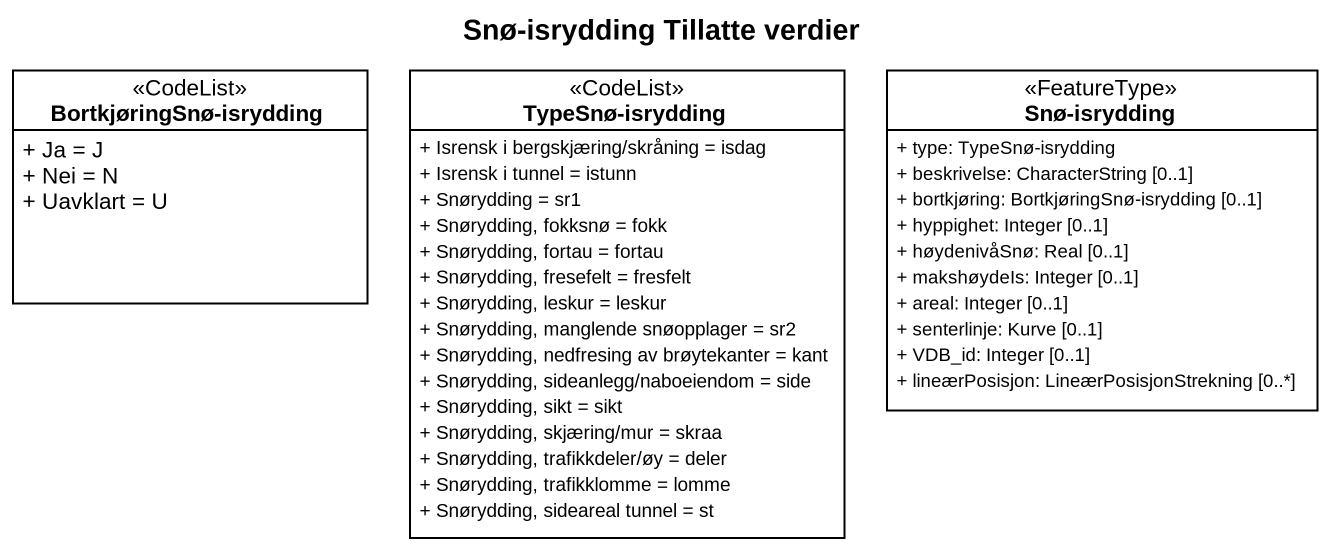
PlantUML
@startuml
title Snø-isrydding Tillatte verdier
hide circle
hide empty members
skinparam classAttributeIconSize 0
class "BortkjøringSnø-isrydding" as BortkjøringSnø_isrydding <<CodeList>> {
  + Ja = J
  + Nei = N
  + Uavklart = U
}
class "TypeSnø-isrydding" as TypeSnø_isrydding <<CodeList>> {
  + Isrensk i bergskjæring/skråning = isdag
  + Isrensk i tunnel = istunn
  + Snørydding = sr1
  + Snørydding, fokksnø = fokk
  + Snørydding, fortau = fortau
  + Snørydding, fresefelt = fresfelt
  + Snørydding, leskur = leskur
  + Snørydding, manglende snøopplager = sr2
  + Snørydding, nedfresing av brøytekanter = kant
  + Snørydding, sideanlegg/naboeiendom = side
  + Snørydding, sikt = sikt
  + Snørydding, skjæring/mur = skraa
  + Snørydding, trafikkdeler/øy = deler
  + Snørydding, trafikklomme = lomme
  + Snørydding, sideareal tunnel = st
}
class "Snø-isrydding" as Snø_isrydding <<FeatureType>> {
  + type: TypeSnø-isrydding
  + beskrivelse: CharacterString [0..1]
  + bortkjøring: BortkjøringSnø-isrydding [0..1]
  + hyppighet: Integer [0..1]
  + høydenivåSnø: Real [0..1]
  + makshøydeIs: Integer [0..1]
  + areal: Integer [0..1]
  + senterlinje: Kurve [0..1]
  + VDB_id: Integer [0..1]
  + lineærPosisjon: LineærPosisjonStrekning [0..*]
}
@enduml
